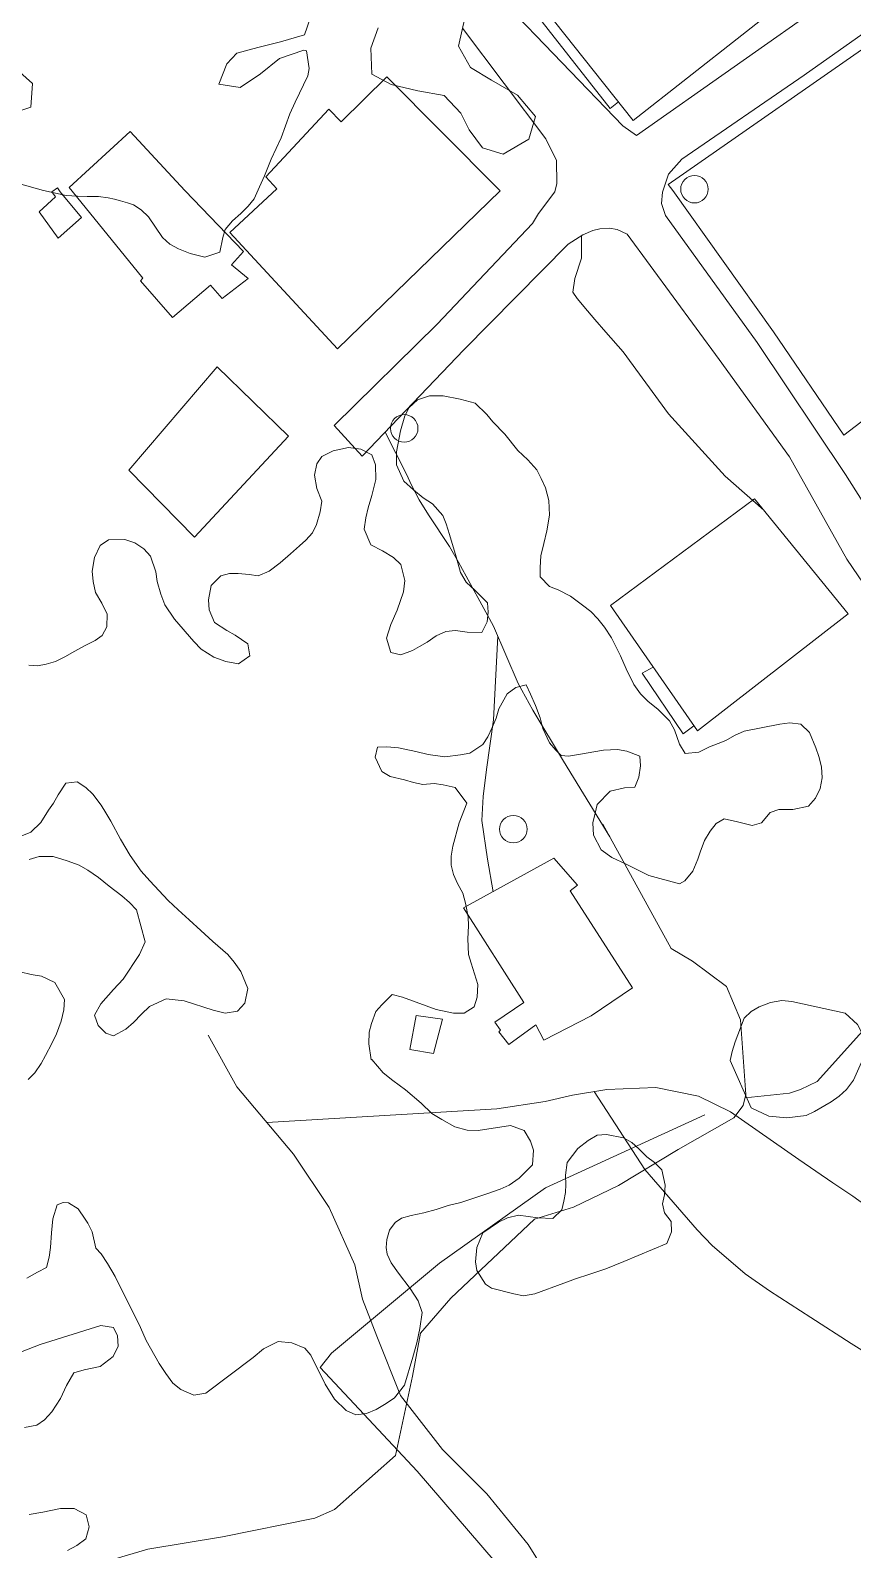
# Model space of a CAD drawing. Header units: metres. Extents: x 4652992 to 4879070, y 2074171 to 2309877.
# Drawn here: x 4654568.7 to 4654614.6, y 2308497.4 to 2308582.4 of the extents above; entities that cross this region are included whole.
import ezdxf

# ---------------------------------------------------------------- set-up
doc = ezdxf.new("R2010")
doc.units = ezdxf.units.M
doc.header["$MEASUREMENT"] = 0
doc.linetypes.add('DGN Style 3', pattern=[92.779933, 66.271381, -26.508552])
for name, color, linetype, lineweight in [('Level 1', 2, 'Continuous', 0), ('Level 19', 38, 'DGN Style 3', 0), ('Level 20', 30, 'DGN Style 3', 0), ('Level 30', 5, 'Continuous', 0), ('Level 31', 38, 'Continuous', 0), ('Level 35', 4, 'Continuous', 0), ('Level 37', 3, 'Continuous', 0), ('Level 40', 1, 'Continuous', 0), ('Level 61', 4, 'Continuous', 0)]:
    doc.layers.add(name, color=color, linetype=linetype, lineweight=lineweight)

# ---------------------------------------------------------------- blocks, each defined once
blk = doc.blocks.new('POSTE_1')
at = {"layer": 'Level 61'}
blk.add_circle((-4.7e-05, -1.9e-05, -2.4e-05), 0.770001, dxfattribs=at)

msp = doc.modelspace()

# ---------------------------------------------------------------- linework, layer by layer
at = {"layer": 'Level 1'}
for points in [[(4654608.043885, 2308452.583676, 1351), (4654608.015038, 2308455.709921, 1350), (4654607.351995, 2308459.362268, 1349), (4654606.714763, 2308464.263439, 1348), (4654605.697643, 2308471.226484, 1347.52), (4654604.386359, 2308476.415748, 1347.607807), (4654603.111827, 2308478.672223, 1347), (4654601.90806, 2308480.468467, 1346), (4654600.494908, 2308482.779505, 1345), (4654599.554677, 2308486.352477, 1344), (4654599.321493, 2308492.746567, 1342), (4654598.316345, 2308494.777976, 1341), (4654596.501847, 2308497.699117, 1340), (4654594.185934, 2308500.528015, 1339), (4654591.708252, 2308503.015606, 1338), (4654589.372562, 2308506.03092, 1337), (4654588.043773, 2308509.358596, 1335.44), (4654587.240059, 2308511.418203, 1335), (4654586.804923, 2308513.343571, 1334), (4654585.383784, 2308516.554441, 1333), (4654583.377204, 2308519.535863, 1332), (4654580.221908, 2308523.298189, 1331), (4654578.611997, 2308526.201512, 1330.121197)], [(4654640.918889, 2308497.941897, 1349.38), (4654634.874486, 2308501.895744, 1346.401391), (4654627.589277, 2308507.361797, 1342.801391), (4654617.275743, 2308515.276499, 1340.081391), (4654614.664328, 2308517.178478, 1339.681391), (4654613.540801, 2308517.937957, 1339.321391), (4654611.634363, 2308519.231355, 1338.801391), (4654607.813002, 2308521.911386, 1337.081391), (4654606.020151, 2308522.784246, 1335.001391), (4654603.651243, 2308523.262902, 1334.241391), (4654600.90286, 2308523.152749, 1334.001391), (4654598.983093, 2308522.834039, 1333.681391), (4654597.451358, 2308522.492874, 1333.481391), (4654594.750464, 2308522.067803, 1333.241391), (4654581.886793, 2308521.313005, 1331.527648)], [(4654636.152507, 2308446.842429, 1355.727648), (4654632.099934, 2308451.976918, 1352.687648), (4654630.108067, 2308455.508641, 1351.287648), (4654629.291321, 2308457.377079, 1350.647648), (4654628.102958, 2308461.425869, 1349.807648), (4654627.683525, 2308464.21216, 1349.287648), (4654627.428562, 2308467.715531, 1349.087648), (4654626.485573, 2308477.856351, 1348.127648), (4654626.00431, 2308479.55865, 1347.807648), (4654624.82237, 2308485.654076, 1347.723499), (4654624.561621, 2308492.430499, 1346.072924), (4654623.022277, 2308499.15682, 1343.752924), (4654622.023072, 2308501.72283, 1342.912924), (4654621.146909, 2308503.196474, 1342.112924), (4654615.811594, 2308508.167677, 1340.072924), (4654614.556418, 2308508.938991, 1339.712924), (4654612.306245, 2308510.394363, 1339.192924), (4654610.003584, 2308511.892364, 1338.392924), (4654608.634323, 2308512.844946, 1337.832924), (4654606.78816, 2308514.432963, 1337.592924), (4654605.959813, 2308515.300669, 1337.352924), (4654603.024529, 2308518.673959, 1336.742105), (4654600.191287, 2308523.034617, 1333.882781)]]:
    msp.add_polyline3d(points, dxfattribs=at)
at = {"layer": 'Level 19', "linetype": 'DGN Style 3'}
for points in [[(4654594.975487, 2308584.190362, 1338.767122), (4654601.799144, 2308577.072817, 1338.942122), (4654602.568845, 2308576.540054, 1338.942122), (4654614.150779, 2308584.707008, 1338.354622), (4654615.556909, 2308582.473141, 1338.379622), (4654611.937015, 2308579.911918, 1338.735158)], [(4654597.989493, 2308573.379391, 1338.94314), (4654598.115237, 2308573.849563, 1338.94314), (4654598.095536, 2308575.146437, 1338.94314), (4654597.484199, 2308576.359698, 1338.94314), (4654592.825359, 2308582.546402, 1338.88064)], [(4654604.020939, 2308573.363336, 1339.10586), (4654604.019978, 2308573.369735, 1339.10564), (4654604.350286, 2308574.368972, 1339.09939), (4654605.093441, 2308575.215251, 1339.07439), (4654611.937015, 2308579.911918, 1338.735158)], [(4654618.239334, 2308547.03497, 1343.687195), (4654614.314456, 2308552.835131, 1342.545353), (4654611.117531, 2308558.558316, 1341.501939), (4654607.189599, 2308564.005538, 1340.470008), (4654602.031254, 2308571.012321, 1339.473868), (4654601.481566, 2308571.281204, 1339.483868), (4654601.052462, 2308571.357867, 1339.443868), (4654600.517625, 2308571.314843, 1339.423868), (4654600.119496, 2308571.218603, 1339.413868), (4654599.554732, 2308570.976225, 1339.403868), (4654598.738278, 2308570.455647, 1339.363868), (4654592.911029, 2308564.540252, 1338.953868), (4654587.226979, 2308558.589216, 1338.023868), (4654585.652531, 2308560.304744, 1338.113868), (4654591.409689, 2308565.973784, 1339.055772), (4654596.75405, 2308571.613942, 1339.33181), (4654597.077348, 2308572.168186, 1339.35181), (4654597.989493, 2308573.379391, 1338.94314)], [(4654604.020939, 2308573.363336, 1339.10586), (4654603.965326, 2308572.735134, 1339.49586), (4654604.17711, 2308572.065217, 1339.59586), (4654609.308791, 2308564.947539, 1340.57586), (4654614.237185, 2308557.561643, 1342.03586), (4654619.163659, 2308549.784034, 1343.46586), (4654623.910513, 2308543.549685, 1344.49586), (4654626.763776, 2308540.065347, 1344.94586), (4654627.185202, 2308539.681662, 1344.98586), (4654627.449363, 2308539.569316, 1345.03586), (4654627.721592, 2308539.526462, 1345.11586), (4654627.972027, 2308539.559537, 1345.12586), (4654628.318958, 2308539.603469, 1345.12586), (4654628.628558, 2308539.655448, 1345.14586), (4654628.813524, 2308539.710551, 1345.15586), (4654629.069137, 2308539.766254, 1345.15586), (4654629.861304, 2308540.078279, 1345.12586), (4654631.863381, 2308541.158384, 1345.00586), (4654639.567661, 2308545.006151, 1342.52586), (4654647.100059, 2308548.479413, 1340.33586), (4654656.181186, 2308552.592314, 1338.29586), (4654660.868927, 2308555.000895, 1337.22586), (4654661.918515, 2308555.581927, 1336.90586), (4654663.443091, 2308553.274634, 1337.00586)]]:
    msp.add_polyline3d(points, dxfattribs=at)
at = {"layer": 'Level 20', "linetype": 'Continuous'}
for points in [[(4654609.680913, 2308555.564033, 1342.820624), (4654607.518331, 2308557.479267, 1342.860624), (4654604.343307, 2308560.966112, 1342.540624), (4654601.807907, 2308564.426424, 1341.960624), (4654600.845434, 2308565.525572, 1341.840624), (4654600.222649, 2308566.248961, 1341.720624), (4654599.813614, 2308566.7352, 1341.380624), (4654599.243967, 2308567.415286, 1341.140624), (4654598.994345, 2308567.771616, 1340.940624), (4654599.121969, 2308568.540095, 1340.600624), (4654599.489484, 2308569.67075, 1340.040624), (4654599.487281, 2308570.933218, 1339.400564)], [(4654601.066097, 2308537.29053, 1338.278411), (4654598.48176, 2308541.525207, 1337.898411), (4654596.769665, 2308544.372647, 1337.518411), (4654595.940194, 2308545.878582, 1337.438411), (4654594.562968, 2308549.085562, 1337.538411), (4654592.603859, 2308552.657812, 1337.458411), (4654592.105984, 2308553.532633, 1337.438411), (4654590.940782, 2308555.302811, 1337.518411), (4654590.405807, 2308556.153649, 1337.638411), (4654589.973002, 2308556.966475, 1337.818411), (4654589.701766, 2308557.584578, 1337.898411), (4654588.508232, 2308559.93065, 1338.233501)], [(4654594.545347, 2308534.224447, 1334.633501), (4654594.231826, 2308536.050889, 1334.953501), (4654593.912059, 2308538.19847, 1335.753501), (4654593.979826, 2308539.542983, 1336.033501), (4654594.183117, 2308541.066149, 1336.373501), (4654594.561055, 2308543.846831, 1336.953501), (4654594.807937, 2308548.515131, 1337.520624)], [(4654572.138682, 2308496.513479, 1339.023945), (4654575.232024, 2308497.44039, 1338.983945), (4654579.417269, 2308498.117542, 1339.203945), (4654584.584439, 2308499.160987, 1339.343945), (4654585.670405, 2308499.645288, 1339.163945), (4654589.079676, 2308502.671623, 1337.983945), (4654590.044696, 2308507.110846, 1336.403945), (4654590.478455, 2308509.528007, 1335.863945), (4654592.18941, 2308511.484168, 1335.563945), (4654596.858643, 2308515.908553, 1335.623945), (4654599.037826, 2308516.563777, 1336.083945), (4654601.546259, 2308517.787629, 1336.503945), (4654604.898051, 2308519.797271, 1337.043945), (4654608.008821, 2308521.56237, 1337.763945), (4654608.522791, 2308522.262887, 1337.763945), (4654608.677773, 2308522.884481, 1337.763945), (4654608.371533, 2308527.050643, 1337.803945), (4654607.595695, 2308528.916469, 1338.143945), (4654605.696164, 2308530.337267, 1338.443945), (4654604.505309, 2308531.044801, 1338.403945), (4654600.669755, 2308538.010301, 1338.263945)], [(4654627.068338, 2308535.70802, 1345.28598), (4654622.537691, 2308532.385446, 1344.36598), (4654617.395355, 2308528.861538, 1341.64598), (4654612.657351, 2308523.600942, 1338.94598), (4654611.736938, 2308523.148876, 1338.48598), (4654611.110274, 2308522.950766, 1338.30598), (4654608.62723, 2308522.681764, 1337.763945)]]:
    msp.add_polyline3d(points, dxfattribs=at)
at = {"layer": 'Level 30', "color": 1}
for points in [[(4654582.45188, 2308573.550861, 1341.092342), (4654581.83072, 2308574.216926, 1340.99939), (4654585.360105, 2308578.003269, 1341.14939), (4654586.043292, 2308577.293432, 1342.55564), (4654588.597124, 2308579.826751, 1342.38689), (4654594.80354, 2308573.56307, 1342.163412)], [(4654571.012989, 2308573.424294, 1338.228413), (4654570.848064, 2308573.63243, 1338.22439), (4654574.247513, 2308576.76967, 1338.79939), (4654577.317322, 2308573.457957, 1339.126629)], [(4654571.012989, 2308573.424294, 1338.228413), (4654574.953821, 2308568.557455, 1338.738413), (4654574.823637, 2308568.401344, 1338.718413), (4654576.628478, 2308566.358046, 1338.683413), (4654578.745633, 2308568.163675, 1338.748413), (4654579.399515, 2308567.409895, 1338.608413), (4654580.846907, 2308568.527135, 1338.598413), (4654579.909624, 2308569.306031, 1339.203413), (4654580.58679, 2308570.04488, 1339.288413), (4654577.317322, 2308573.457957, 1339.126629)], [(4654594.80354, 2308573.56307, 1342.163412), (4654594.933116, 2308573.43944, 1342.163412), (4654585.84457, 2308564.605162, 1342.708412), (4654579.822085, 2308571.110132, 1342.623412), (4654582.45188, 2308573.550861, 1341.092342)], [(4654602.329339, 2308528.85117, 1336.603945), (4654600.022648, 2308527.270847, 1337.403945), (4654597.388374, 2308525.920842, 1336.613945), (4654596.926567, 2308526.779213, 1336.593945), (4654595.422504, 2308525.665143, 1336.273945), (4654594.871502, 2308526.37496, 1336.033945), (4654594.950305, 2308526.47782, 1336.043945), (4654594.6393, 2308526.920261, 1335.993945), (4654596.260021, 2308528.025186, 1336.443945), (4654592.896487, 2308533.319023, 1336.193945), (4654597.943843, 2308536.090633, 1336.583945), (4654599.271121, 2308534.582545, 1336.573945), (4654598.858302, 2308534.264021, 1336.673945), (4654602.329339, 2308528.85117, 1336.603945)]]:
    msp.add_polyline3d(points, dxfattribs=at)
for points in [[(4654614.531753, 2308586.938856, 1345.122658), (4654602.369911, 2308577.385585, 1345.022658), (4654596.893153, 2308584.296021, 1345.047658), (4654609.0425, 2308593.799603, 1345.160158)], [(4654579.114917, 2308563.58469, 1341.083945), (4654583.09687, 2308559.719031, 1341.063945), (4654577.842937, 2308554.058901, 1339.283945), (4654574.171662, 2308557.801873, 1339.143945)], [(4654614.394498, 2308549.771931, 1348.033945), (4654605.971616, 2308543.226239, 1348.023945), (4654601.107796, 2308550.22903, 1347.953945), (4654609.164804, 2308556.198233, 1348.383945)]]:
    msp.add_3dface(points, dxfattribs=at)
at = {"layer": 'Level 31', "extrusion": (-0.1339311959432202, 0.0242288006844911, 0.9906944029167672), "elevation": -566133.153108, "flags": 128}
msp.add_lwpolyline([(-3100285.230902, 4130649.18104), (-3100285.416873, 4130648.986839), (-3100285.145634, 4130648.718349)], dxfattribs=at)
at = {"layer": 'Level 31'}
msp.add_polyline3d([(4654570.339346, 2308573.387182, 1337.500822), (4654571.536359, 2308571.957949, 1337.640822), (4654570.226645, 2308570.79896, 1337.583322), (4654569.159175, 2308572.266405, 1337.405822), (4654570.068669, 2308573.100728, 1337.510822), (4654569.873102, 2308573.384876, 1337.437847)], dxfattribs=at)
msp.add_3dface([(4654591.214154, 2308525.170471, 1335.753945), (4654589.887675, 2308525.40005, 1335.653945), (4654590.248436, 2308527.304454, 1335.433945), (4654591.721257, 2308527.091328, 1335.403945)], dxfattribs=at)
at = {"layer": 'Level 35'}
for points in [[(4654596.893153, 2308584.296021, 1339.935006), (4654596.45787, 2308583.935055, 1339.922506), (4654601.095208, 2308578.047225, 1339.822506), (4654601.556232, 2308578.412265, 1339.822506)], [(4654605.772551, 2308543.512848, 1343.193945), (4654605.166934, 2308543.050838, 1343.193945), (4654602.877467, 2308546.45994, 1343.053945), (4654603.498518, 2308546.786935, 1343.053945)]]:
    msp.add_polyline3d(points, dxfattribs=at)
at = {"layer": 'Level 37'}
for points in [[(4654604.596973, 2308573.460713, 1340.987956), (4654604.332555, 2308573.797837, 1340.96189), (4654616.79305, 2308582.488497, 1339.78689), (4654622.694245, 2308586.692919, 1336.984814)], [(4654604.596973, 2308573.460713, 1340.987956), (4654610.220526, 2308565.551628, 1341.937956), (4654614.160529, 2308559.777509, 1342.387956), (4654621.051818, 2308565.040683, 1341.997956), (4654625.206076, 2308568.117775, 1339.747956), (4654631.234541, 2308573.14513, 1337.13444)], [(4654606.385408, 2308521.736478, 1337.797201), (4654597.473498, 2308517.645911, 1335.997201), (4654591.537965, 2308513.440761, 1335.837201), (4654585.509423, 2308508.410942, 1336.257201), (4654584.883472, 2308507.605338, 1336.357201), (4654590.293865, 2308501.803219, 1339.857201), (4654597.524637, 2308493.37811, 1342.537201), (4654604.02541, 2308485.078223, 1346.657201), (4654607.72884, 2308480.870627, 1348.437201), (4654600.844024, 2308478.256322, 1347.837201), (4654593.968125, 2308477.138217, 1348.117201), (4654585.87042, 2308475.581799, 1349.837201), (4654579.753647, 2308474.675868, 1350.090836)]]:
    msp.add_polyline3d(points, dxfattribs=at)
at = {"layer": 'Level 40', "color": 3}
for points in [[(4654584.482311, 2308583.575706, 1342.67439), (4654584.001071, 2308582.1781, 1342.92439), (4654582.659122, 2308581.784975, 1343.12439), (4654581.385852, 2308581.454944, 1343.22439), (4654580.224929, 2308581.150909, 1343.26189), (4654579.650479, 2308580.545966, 1343.39939), (4654579.206812, 2308579.404864, 1343.53689), (4654580.404933, 2308579.221887, 1343.59939), (4654581.547365, 2308579.98186, 1343.57439), (4654582.608719, 2308580.841076, 1343.54939), (4654583.969428, 2308581.309345, 1343.52439), (4654584.119186, 2308581.273196, 1343.53689), (4654584.268461, 2308580.281098, 1343.54939), (4654584.193367, 2308579.874307, 1343.56189), (4654583.481181, 2308578.39966, 1343.59939), (4654583.187542, 2308577.753491, 1343.59939), (4654582.693848, 2308576.412006, 1343.56189), (4654582.131582, 2308575.219859, 1343.51189), (4654581.762902, 2308574.273115, 1343.27439), (4654581.48333, 2308573.659863, 1343.10604)], [(4654592.98819, 2308583.195644, 1341.87439), (4654592.600428, 2308581.536458, 1341.82439), (4654593.280057, 2308580.336669, 1341.81189), (4654594.45295, 2308579.628635, 1341.81189), (4654595.912853, 2308578.798207, 1341.79939), (4654596.910759, 2308577.601264, 1341.71189), (4654596.541918, 2308576.335871, 1341.74939), (4654595.112368, 2308575.485859, 1341.82439), (4654593.95802, 2308575.844171, 1341.84939), (4654593.203405, 2308576.8496, 1341.84939), (4654592.748306, 2308577.782732, 1341.84939), (4654591.806465, 2308578.78024, 1341.89939), (4654590.333786, 2308579.02949, 1341.87439), (4654588.836202, 2308579.390982, 1341.79939), (4654587.763094, 2308579.9687, 1341.72439), (4654587.70142, 2308581.417685, 1341.58689), (4654588.120127, 2308582.564812, 1341.53689)], [(4654569.411515, 2308573.461571, 1338.86391), (4654567.877151, 2308573.880314, 1338.37439), (4654566.754016, 2308574.257649, 1338.16189), (4654565.868079, 2308574.737073, 1337.98689), (4654565.132062, 2308575.498997, 1337.88689), (4654565.132868, 2308577.092244, 1337.89939), (4654566.350126, 2308577.727926, 1338.11189), (4654567.517142, 2308577.738359, 1338.23689), (4654568.696825, 2308578.117537, 1338.34939), (4654568.791109, 2308579.449204, 1338.62439), (4654567.73067, 2308580.395668, 1338.77439), (4654566.601335, 2308580.854171, 1338.79939), (4654565.378576, 2308581.680472, 1338.92439), (4654565.43534, 2308582.861851, 1339.14939)], [(4654581.48333, 2308573.659863, 1343.10604), (4654581.191959, 2308572.997487, 1343.11604), (4654580.852678, 2308572.576581, 1343.10604), (4654580.432471, 2308572.181113, 1343.05604), (4654579.977064, 2308571.769332, 1342.96604), (4654579.560522, 2308571.285402, 1342.74604), (4654579.433319, 2308570.826691, 1342.43604), (4654579.257241, 2308570.011911, 1342.01604), (4654578.419741, 2308569.722451, 1341.87604), (4654577.609409, 2308569.937205, 1341.88604), (4654576.958981, 2308570.197145, 1341.91604), (4654576.467391, 2308570.46265, 1341.92604), (4654576.052412, 2308570.823198, 1341.95604), (4654575.284408, 2308571.993181, 1341.92604), (4654574.867064, 2308572.37815, 1341.76604), (4654574.433212, 2308572.655103, 1341.68604), (4654574.103708, 2308572.766073, 1341.32604), (4654573.714101, 2308572.890017, 1340.99604), (4654573.371937, 2308572.97981, 1340.53604), (4654573.018829, 2308573.056026, 1340.17604), (4654572.488425, 2308573.11472, 1340.06604), (4654571.843195, 2308573.118499, 1339.96604), (4654571.313441, 2308573.145173, 1339.80604), (4654570.67679, 2308573.18695, 1339.68604), (4654569.399034, 2308573.464977, 1338.859928)], [(4654587.708291, 2308553.639394, 1340.050038), (4654588.358415, 2308553.291376, 1340.130038), (4654588.971391, 2308552.91936, 1340.210038), (4654589.389178, 2308552.525387, 1340.270038), (4654589.617149, 2308551.644317, 1340.290038), (4654589.535637, 2308551.005898, 1340.290038), (4654589.17584, 2308549.979435, 1340.170038), (4654588.819181, 2308549.176287, 1340.170038), (4654588.582152, 2308548.41137, 1340.170038), (4654588.827435, 2308547.606569, 1340.190038), (4654589.386565, 2308547.486141, 1340.310038), (4654590.043904, 2308547.728546, 1340.710038), (4654590.427034, 2308547.950015, 1340.950038), (4654590.862423, 2308548.192226, 1341.090038), (4654591.367384, 2308548.531449, 1340.970038), (4654591.900368, 2308548.784638, 1340.950038), (4654592.437138, 2308548.84502, 1340.950038), (4654593.097325, 2308548.750825, 1341.090038), (4654593.917754, 2308548.734111, 1341.210038), (4654594.210828, 2308549.326963, 1341.490038), (4654594.271565, 2308549.87386, 1341.530038), (4654594.227783, 2308550.379271, 1341.530038), (4654593.54805, 2308551.085653, 1341.530038), (4654593.034868, 2308551.548171, 1341.570038), (4654592.727263, 2308552.078407, 1341.650038), (4654592.484182, 2308552.962731, 1341.790038), (4654592.102247, 2308554.212949, 1342.030038), (4654591.921198, 2308554.811923, 1341.950038), (4654591.739211, 2308555.267104, 1341.690038), (4654591.158334, 2308555.920195, 1341.710038), (4654590.632565, 2308556.257429, 1341.730038), (4654590.10081, 2308556.707948, 1341.770038), (4654589.545756, 2308557.195483, 1341.850038), (4654589.151558, 2308558.112356, 1341.750038), (4654589.141138, 2308558.834573, 1341.770038), (4654589.358944, 2308560.003615, 1341.870038), (4654589.616746, 2308560.860054, 1341.910038), (4654589.848436, 2308561.322132, 1342.070038), (4654590.325374, 2308561.747387, 1342.230038), (4654590.979251, 2308561.974539, 1342.350038), (4654591.754344, 2308561.96759, 1342.250038), (4654592.694728, 2308561.781046, 1342.450038), (4654593.549166, 2308561.565015, 1342.550038), (4654594.197414, 2308560.929411, 1342.630038), (4654594.532718, 2308560.521205, 1342.690038), (4654595.200802, 2308559.833331, 1342.870038), (4654595.926194, 2308558.909123, 1343.030038), (4654596.489435, 2308558.387825, 1343.130038), (4654596.981842, 2308557.833785, 1343.090038), (4654597.235925, 2308557.347076, 1343.090038), (4654597.479621, 2308556.814606, 1343.030038), (4654597.651545, 2308556.105602, 1342.910038), (4654597.689989, 2308555.297353, 1342.850038), (4654597.553079, 2308554.414875, 1342.750038), (4654597.375236, 2308553.701208, 1342.630038), (4654597.219428, 2308553.014794, 1342.590038), (4654597.183252, 2308552.366611, 1342.550038), (4654597.174775, 2308551.840457, 1342.550038), (4654597.70433, 2308551.310415, 1342.730038), (4654598.182239, 2308551.111485, 1342.750038), (4654598.877698, 2308550.753702, 1342.770038), (4654599.541996, 2308550.258636, 1342.810038), (4654600.000393, 2308549.903915, 1342.870038), (4654600.396144, 2308549.482689, 1343.150038), (4654600.769858, 2308549.034211, 1343.230038), (4654601.154283, 2308548.423432, 1343.250038), (4654601.670637, 2308547.416252, 1343.270038), (4654601.982028, 2308546.693208, 1343.230038), (4654602.416836, 2308545.815587, 1343.270038), (4654602.78835, 2308545.287586, 1343.310038), (4654603.187563, 2308544.881614, 1343.350038), (4654603.764653, 2308544.421331, 1343.370038), (4654604.412901, 2308543.785728, 1343.390038), (4654604.678634, 2308543.280511, 1343.430038), (4654604.957601, 2308542.484453, 1343.490038), (4654605.280318, 2308541.950963, 1343.630038), (4654606.0425, 2308542.026792, 1343.610038), (4654606.634669, 2308542.331232, 1343.610038), (4654607.120117, 2308542.514663, 1343.690038), (4654607.556769, 2308542.692605, 1344.010038), (4654608.04788, 2308542.970813, 1344.330038), (4654608.577402, 2308543.20875, 1344.490038), (4654610.567379, 2308543.596109, 1344.770038), (4654611.141297, 2308543.680489, 1344.950038), (4654611.741038, 2308543.599312, 1344.950038), (4654612.235646, 2308543.124796, 1344.890038), (4654612.583247, 2308542.281957, 1344.890038), (4654612.754847, 2308541.781015, 1344.890038), (4654612.912598, 2308541.219058, 1344.870038), (4654612.943793, 2308540.588363, 1344.750038), (4654612.823871, 2308539.990216, 1344.690038), (4654612.57487, 2308539.451869, 1344.570038), (4654612.17349, 2308539.01034, 1344.490038), (4654611.30805, 2308538.828756, 1344.150038), (4654610.514383, 2308538.823706, 1344.070038), (4654610.032396, 2308538.655528, 1343.970038), (4654609.551058, 2308538.071227, 1343.870038), (4654609.027199, 2308537.928067, 1343.790038), (4654608.202984, 2308538.137589, 1343.710038), (4654607.462514, 2308538.297074, 1343.670038), (4654607.023662, 2308538.039609, 1343.570038), (4654606.67108, 2308537.603569, 1343.530038), (4654606.365094, 2308537.093495, 1343.450038), (4654606.118617, 2308536.42661, 1342.710038), (4654605.998372, 2308536.036525, 1342.370038), (4654605.703098, 2308535.36415, 1342.210038), (4654605.265832, 2308534.834354, 1341.630038), (4654604.97211, 2308534.657626, 1341.250038), (4654603.255046, 2308535.12345, 1340.890038), (4654601.974634, 2308535.767216, 1340.650038), (4654601.185043, 2308536.129274, 1340.610038), (4654600.585916, 2308536.562305, 1340.650038), (4654600.155832, 2308537.39091, 1340.690038), (4654600.119913, 2308538.070621, 1340.930038), (4654600.244559, 2308538.619752, 1340.990038), (4654600.370467, 2308539.104614, 1341.090038), (4654601.093267, 2308539.844901, 1341.370038), (4654601.898261, 2308540.039504, 1341.530038), (4654602.461792, 2308540.078122, 1341.710038), (4654602.684032, 2308540.638232, 1342.210038), (4654602.777193, 2308541.258143, 1342.230038), (4654602.743797, 2308541.809315, 1342.230038), (4654602.012452, 2308542.078831, 1342.270038), (4654601.498657, 2308542.189494, 1342.210038), (4654600.709713, 2308542.135428, 1342.190038), (4654599.326077, 2308541.905461, 1342.090038), (4654598.763808, 2308541.802573, 1341.990038), (4654598.345407, 2308541.844692, 1341.710038), (4654598.049775, 2308542.148357, 1341.370038), (4654597.695897, 2308542.544565, 1341.230038), (4654597.32626, 2308543.360151, 1341.250038), (4654597.175434, 2308543.952615, 1341.250038), (4654596.921027, 2308544.647386, 1341.250038), (4654596.637658, 2308545.284397, 1341.210038), (4654596.3905, 2308545.801613, 1340.950038), (4654595.817844, 2308545.652964, 1340.730038), (4654595.324532, 2308545.295233, 1340.590038), (4654594.863354, 2308544.4506, 1340.490038), (4654594.71541, 2308543.938485, 1340.490038), (4654594.484982, 2308543.412137, 1340.490038), (4654594.254555, 2308542.885789, 1340.430038), (4654593.965881, 2308542.451984, 1340.170038), (4654593.238032, 2308541.968775, 1339.690038), (4654592.712912, 2308541.889885, 1339.170038), (4654591.84621, 2308541.77257, 1339.130038), (4654590.9222, 2308541.89159, 1339.090038), (4654590.218878, 2308542.075073, 1338.730038), (4654589.263382, 2308542.264872, 1338.530038), (4654588.611382, 2308542.325306, 1338.450038), (4654588.084999, 2308542.310685, 1338.390038), (4654587.941779, 2308541.749555, 1338.350038), (4654588.32999, 2308540.945967, 1338.290038), (4654588.790588, 2308540.670769, 1338.290038), (4654589.588042, 2308540.483011, 1338.270038), (4654590.094913, 2308540.34184, 1338.190038), (4654590.62382, 2308540.227922, 1338.050038), (4654591.25126, 2308540.268775, 1337.930038), (4654591.74522, 2308540.210382, 1337.830038), (4654592.421781, 2308540.048662, 1337.690038), (4654593.065867, 2308539.168738, 1337.720038)], [(4654568.583316, 2308546.901925, 1332.000038), (4654569.075737, 2308546.859212, 1332.440038), (4654569.553581, 2308546.962093, 1332.860038), (4654570.071467, 2308547.103836, 1333.420038), (4654570.60134, 2308547.369625, 1334.020038), (4654571.156288, 2308547.677499, 1334.280038), (4654571.744539, 2308547.994031, 1334.040038), (4654572.296117, 2308548.286802, 1334.000038), (4654572.684548, 2308548.551388, 1334.200038), (4654572.952143, 2308549.047759, 1334.200038), (4654572.969057, 2308549.756388, 1334.380038), (4654572.664535, 2308550.360115, 1334.640038), (4654572.315112, 2308550.973511, 1334.960038), (4654572.181967, 2308551.571995, 1335.360038), (4654572.123656, 2308552.154366, 1335.860038), (4654572.262185, 2308552.91595, 1335.860038), (4654572.570211, 2308553.593555, 1335.920038), (4654573.031987, 2308553.905662, 1336.040038), (4654573.962211, 2308553.926967, 1336.140038), (4654574.517481, 2308553.744096, 1336.220038), (4654575.009124, 2308553.416644, 1336.300038), (4654575.38738, 2308553.002807, 1336.320038), (4654575.691122, 2308552.114339, 1336.240038), (4654575.759541, 2308551.577276, 1336.220038), (4654575.962273, 2308550.868839, 1336.080038), (4654576.19196, 2308550.281225, 1336.020038), (4654576.732195, 2308549.468463, 1336.020038), (4654577.803726, 2308548.224741, 1336.020038), (4654578.226883, 2308547.801236, 1336.020038), (4654578.926185, 2308547.34993, 1336.240038), (4654579.609419, 2308547.107851, 1336.340038), (4654580.301271, 2308546.974714, 1336.460038), (4654580.934812, 2308547.423948, 1336.540038), (4654580.83348, 2308548.094723, 1336.540038), (4654580.12595, 2308548.579457, 1336.640038), (4654579.665731, 2308548.836831, 1336.660038), (4654578.966429, 2308549.288137, 1336.700038), (4654578.670525, 2308550.000807, 1336.720038), (4654578.638779, 2308550.56163, 1336.720038), (4654578.784047, 2308551.35342, 1336.780038), (4654579.329665, 2308551.900726, 1336.960038), (4654579.799281, 2308552.037034, 1337.160038), (4654580.283474, 2308552.02775, 1337.400038), (4654580.913968, 2308551.971137, 1337.720038), (4654581.414618, 2308551.894997, 1337.900038), (4654582.022695, 2308552.159775, 1337.740038), (4654582.629672, 2308552.630557, 1337.920038), (4654583.213453, 2308553.137989, 1338.120038), (4654583.717151, 2308553.567696, 1338.380038), (4654584.074158, 2308553.902361, 1338.840038), (4654584.444642, 2308554.297438, 1338.940038), (4654584.675564, 2308554.770048, 1338.940038), (4654584.88219, 2308555.485314, 1339.220038), (4654584.965321, 2308556.068887, 1339.460038), (4654584.684384, 2308556.778334, 1339.720038), (4654584.554997, 2308557.534292, 1339.940038), (4654584.681539, 2308558.171831, 1340.020038), (4654584.977188, 2308558.58302, 1339.980038), (4654585.595373, 2308558.893107, 1339.960038), (4654586.454521, 2308559.087998, 1339.960038), (4654587.153111, 2308558.985066, 1339.980038), (4654587.771229, 2308558.662038, 1339.980038), (4654587.962753, 2308558.114297, 1339.980038), (4654587.982122, 2308557.287058, 1340.000038), (4654587.764999, 2308556.384114, 1340.020038), (4654587.565112, 2308555.699054, 1340.020038), (4654587.425482, 2308555.143474, 1340.180038), (4654587.332244, 2308554.514593, 1340.280038), (4654587.708291, 2308553.639394, 1340.050038)], [(4654575.082149, 2308531.413361, 1333.010038), (4654574.781021, 2308530.710182, 1333.110038), (4654573.865748, 2308529.323168, 1333.230038), (4654573.324494, 2308528.751645, 1333.290038), (4654572.618886, 2308527.943494, 1333.310038), (4654572.255823, 2308527.317637, 1333.370038), (4654572.45686, 2308526.730414, 1333.550038), (4654572.899321, 2308526.299243, 1333.950038), (4654573.327946, 2308526.159033, 1334.390038), (4654574.013035, 2308526.523621, 1334.730038), (4654574.430514, 2308526.897784, 1334.730038), (4654574.887177, 2308527.375511, 1334.730038), (4654575.330097, 2308527.792198, 1334.790038), (4654576.269705, 2308528.230024, 1334.990038), (4654577.277565, 2308528.125193, 1335.050038), (4654578.889549, 2308527.602409, 1335.050038), (4654579.563778, 2308527.425361, 1334.890038), (4654580.254441, 2308527.532763, 1334.510038), (4654580.658826, 2308527.989739, 1334.110038), (4654580.825776, 2308528.801779, 1334.090038), (4654580.436146, 2308529.749559, 1333.870038), (4654580.06314, 2308530.277782, 1333.730038), (4654579.714927, 2308530.704677, 1333.570038), (4654578.878197, 2308531.428659, 1333.270038), (4654578.194215, 2308532.055783, 1333.130038), (4654577.548769, 2308532.642618, 1332.910038), (4654576.945294, 2308533.204424, 1332.750038), (4654576.380355, 2308533.725942, 1332.730038), (4654575.343331, 2308534.828996, 1332.730038), (4654574.864376, 2308535.380013, 1332.530038), (4654574.250499, 2308536.248042, 1332.230038), (4654573.710907, 2308537.164087, 1331.910038), (4654573.176793, 2308538.174948, 1331.630038), (4654572.899429, 2308538.634598, 1331.570038), (4654572.630329, 2308539.060472, 1331.590038), (4654572.168552, 2308539.68779, 1331.590038), (4654571.776326, 2308540.060156, 1331.550038), (4654571.291244, 2308540.372504, 1331.410038), (4654570.656295, 2308540.301113, 1331.290038), (4654570.222383, 2308539.642501, 1331.210038), (4654569.961089, 2308539.18674, 1331.230038), (4654569.694966, 2308538.780015, 1331.370038), (4654569.254182, 2308538.090882, 1331.430038), (4654568.704664, 2308537.553135, 1331.290038), (4654568.095901, 2308537.31612, 1331.190038)], [(4654593.065867, 2308539.168738, 1337.720038), (4654592.642991, 2308538.074462, 1337.680038), (4654592.299551, 2308536.770854, 1337.640038), (4654592.189911, 2308536.217806, 1337.640038), (4654592.200031, 2308535.703035, 1337.640038), (4654592.338106, 2308535.192738, 1337.640038), (4654592.555288, 2308534.68142, 1337.580038), (4654592.844645, 2308534.138537, 1337.520038), (4654593.006045, 2308533.591179, 1337.520038), (4654593.149181, 2308532.823497, 1337.420038), (4654593.1593, 2308532.308726, 1337.400038), (4654593.139493, 2308531.592162, 1337.240038), (4654593.160668, 2308530.706585, 1337.140038)], [(4654568.598446, 2308536.024065, 1331.870038), (4654569.15976, 2308536.191292, 1331.990038), (4654569.954329, 2308536.196344, 1332.090038), (4654570.7242, 2308535.950723, 1332.090038), (4654571.399822, 2308535.709378, 1332.170038), (4654571.891775, 2308535.427551, 1332.150038), (4654572.480764, 2308535.012854, 1332.210038), (4654573.086281, 2308534.530604, 1332.390038), (4654573.790876, 2308533.995041, 1332.490038), (4654574.213374, 2308533.616162, 1332.530038), (4654574.598729, 2308533.213275, 1332.530038), (4654575.082149, 2308531.413361, 1333.010038)], [(4654593.160668, 2308530.706585, 1337.140038), (4654593.320619, 2308530.224151, 1337.180038), (4654593.697829, 2308529.022948, 1337.180038), (4654593.651266, 2308528.329004, 1337.040038), (4654593.481285, 2308527.789637, 1337.020038), (4654592.924065, 2308527.429672, 1336.960038), (4654592.322123, 2308527.431325, 1336.800038), (4654591.354979, 2308527.639632, 1336.620038), (4654589.483013, 2308528.330813, 1336.380038), (4654588.897121, 2308528.473004, 1336.300038), (4654588.321651, 2308527.892977, 1336.280038), (4654587.982918, 2308527.517952, 1336.280038), (4654587.736441, 2308526.851067, 1336.340038), (4654587.610533, 2308526.366205, 1336.380038), (4654587.589468, 2308525.714767, 1336.560038), (4654587.734955, 2308524.819464, 1336.840038)], [(4654568.541232, 2308523.716994, 1331.810038), (4654568.925004, 2308524.082409, 1331.810038), (4654569.282589, 2308524.613449, 1331.770038), (4654569.525312, 2308525.057206, 1331.730038), (4654569.868411, 2308525.735356, 1331.710038), (4654570.131747, 2308526.270674, 1331.650038), (4654570.402604, 2308526.980365, 1331.630038), (4654570.543462, 2308527.606028, 1331.610038), (4654570.579765, 2308528.190188, 1331.530038), (4654570.031909, 2308529.140009, 1331.330038), (4654569.286087, 2308529.492451, 1331.270038), (4654568.722636, 2308529.59767, 1331.270038), (4654568.105513, 2308529.746433, 1331.250038)], [(4654607.790869, 2308524.771405, 1343.050038), (4654607.908499, 2308525.288265, 1343.110038), (4654608.078271, 2308525.825797, 1343.070038), (4654608.58561, 2308527.151786, 1342.990038), (4654608.968892, 2308527.515804, 1342.970038), (4654609.425322, 2308527.784351, 1342.950038), (4654610.047568, 2308528.017217, 1342.950038), (4654610.69082, 2308528.13394, 1342.910038), (4654611.247332, 2308528.077972, 1342.890038), (4654614.228575, 2308527.420513, 1342.810038), (4654614.908645, 2308526.795786, 1342.770038), (4654615.220014, 2308526.218506, 1342.770038), (4654615.357411, 2308525.710554, 1342.750038), (4654615.223964, 2308524.846281, 1342.710038), (4654614.687466, 2308523.670082, 1342.710038), (4654614.299735, 2308523.147559, 1342.710038), (4654613.886304, 2308522.790028, 1342.710038), (4654613.449644, 2308522.469389, 1342.710038), (4654612.518251, 2308521.920336, 1342.710038), (4654612.042052, 2308521.703882, 1342.710038), (4654610.967578, 2308521.568328, 1342.710038), (4654609.960073, 2308521.657556, 1342.710038), (4654608.975305, 2308522.124601, 1342.710038), (4654607.790869, 2308524.771405, 1343.050038)], [(4654587.734955, 2308524.819464, 1336.840038), (4654587.768481, 2308524.828167, 1336.820038), (4654588.404649, 2308524.086026, 1336.820038), (4654588.937375, 2308523.6528, 1336.820038), (4654589.655294, 2308523.131913, 1336.880038), (4654590.527403, 2308522.386725, 1336.880038), (4654591.122815, 2308521.812604, 1336.940038), (4654591.676209, 2308521.470471, 1337.000038), (4654592.406643, 2308521.074281, 1337.120038), (4654593.088171, 2308520.879715, 1337.160038), (4654593.713901, 2308520.856408, 1337.200038), (4654595.513025, 2308521.137709, 1337.280038), (4654596.286057, 2308520.859737, 1337.500038), (4654596.638639, 2308520.258298, 1337.560038), (4654596.794434, 2308519.762942, 1337.700038), (4654596.750678, 2308518.944312, 1337.780038), (4654595.997839, 2308518.19879, 1337.920038), (4654595.432953, 2308517.794964, 1337.960038), (4654594.942928, 2308517.582028, 1337.960038), (4654594.240154, 2308517.335295, 1338.020038), (4654592.737474, 2308516.830901, 1338.080038), (4654592.036883, 2308516.663318, 1338.120038), (4654591.356039, 2308516.44371, 1338.140038), (4654590.667043, 2308516.257706, 1338.180038), (4654589.954856, 2308516.108545, 1338.220038), (4654589.430043, 2308515.950874, 1338.240038), (4654589.075382, 2308515.708781, 1338.520038), (4654588.742993, 2308515.286727, 1338.840038), (4654588.607391, 2308514.758589, 1339.300038), (4654588.556064, 2308514.323769, 1339.700038), (4654588.612202, 2308513.945422, 1340.140038), (4654588.850087, 2308513.464233, 1340.000038), (4654589.25468, 2308512.88344, 1339.980038), (4654589.911858, 2308512.025305, 1340.140038), (4654590.3525, 2308511.325278, 1340.260038), (4654590.586021, 2308510.685787, 1340.300038), (4654590.442951, 2308509.777079, 1340.360038), (4654590.278872, 2308508.984365, 1340.360038), (4654590.062782, 2308508.171006, 1340.360038), (4654589.59926, 2308506.614734, 1340.380038), (4654589.029088, 2308505.909488, 1340.380038), (4654588.560073, 2308505.580557, 1340.360038), (4654587.997369, 2308505.255882, 1340.320038), (4654587.470374, 2308505.01906, 1340.300038), (4654586.872542, 2308504.956738, 1340.300038), (4654586.328561, 2308505.201298, 1340.300038), (4654585.679877, 2308505.818742, 1340.300038), (4654585.161508, 2308506.662903, 1340.300038), (4654584.346933, 2308508.28745, 1340.320038), (4654584.024773, 2308508.675323, 1340.320038), (4654583.288711, 2308508.97718, 1340.280038), (4654582.534506, 2308509.060007, 1340.160038), (4654581.700154, 2308508.650525, 1340.060038), (4654581.133085, 2308508.167548, 1340.040038), (4654578.484435, 2308506.15833, 1340.040038), (4654577.812663, 2308506.048237, 1340.020038), (4654577.080045, 2308506.365276, 1339.980038), (4654576.642269, 2308506.730279, 1339.960038), (4654576.242382, 2308507.262286, 1339.920038), (4654575.879466, 2308507.818178, 1339.880038), (4654575.146404, 2308509.106686, 1339.840038), (4654574.821378, 2308509.829582, 1339.840038), (4654573.40566, 2308512.698298, 1339.740038), (4654572.986947, 2308513.425449, 1339.720038), (4654572.635627, 2308513.96292, 1339.680038), (4654572.326345, 2308514.268476, 1339.340038), (4654572.122901, 2308515.18933, 1339.200038), (4654571.883648, 2308515.671359, 1338.720038), (4654571.728688, 2308515.896051, 1338.300038), (4654571.337179, 2308516.474612, 1337.080038), (4654570.811829, 2308516.810852, 1336.620038), (4654570.499717, 2308516.83013, 1335.960038), (4654570.168349, 2308516.694076, 1335.560038), (4654569.929385, 2308515.916205, 1335.600038), (4654569.863285, 2308515.133054, 1335.660038), (4654569.805406, 2308514.31624, 1335.680038), (4654569.715374, 2308513.777445, 1335.720038), (4654569.569766, 2308513.20276, 1335.780038), (4654569.079893, 2308512.925372, 1335.880038), (4654568.467215, 2308512.594657, 1335.960038)], [(4654601.849112, 2308513.532189, 1341.030038), (4654600.854951, 2308513.124213, 1340.890038), (4654599.948765, 2308512.824877, 1340.810038), (4654599.146863, 2308512.566884, 1340.790038), (4654598.506082, 2308512.32206, 1340.730038), (4654596.88152, 2308511.714866, 1340.470038), (4654596.241729, 2308511.613345, 1340.430038), (4654595.699055, 2308511.730119, 1340.230038), (4654594.454811, 2308512.029752, 1340.230038), (4654594.127626, 2308512.259619, 1339.890038), (4654593.639815, 2308513.034329, 1339.610038), (4654593.559255, 2308513.514105, 1339.450038), (4654593.63018, 2308514.3121, 1339.350038), (4654593.974666, 2308515.130961, 1339.250038), (4654594.852682, 2308515.723391, 1339.210038), (4654595.354334, 2308515.982207, 1339.210038), (4654595.970897, 2308516.120619, 1339.230038), (4654597.043393, 2308515.969567, 1339.410038), (4654597.892, 2308515.946423, 1339.470038), (4654598.381791, 2308516.431038, 1339.350038), (4654598.507576, 2308516.914251, 1339.110038), (4654598.584678, 2308517.391992, 1338.770038), (4654598.606178, 2308517.83386, 1338.530038), (4654598.599755, 2308518.361468, 1338.370038), (4654598.68353, 2308519.076967, 1338.350038), (4654599.272663, 2308519.85913, 1338.150038), (4654599.864515, 2308520.305837, 1338.150038), (4654600.358012, 2308520.5983, 1338.210038), (4654600.890059, 2308520.643275, 1338.390038), (4654601.828123, 2308520.457365, 1338.910038), (4654602.290976, 2308520.198305, 1339.150038), (4654602.699463, 2308519.839319, 1339.390038), (4654603.132415, 2308519.379392, 1339.610038), (4654603.566355, 2308519.062769, 1339.810038), (4654603.979538, 2308518.654934, 1339.810038), (4654604.164875, 2308517.801795, 1340.050038), (4654604.122616, 2308517.268717, 1340.170038), (4654604.02352, 2308516.763816, 1340.390038), (4654604.130769, 2308516.262351, 1340.550038), (4654604.493044, 2308515.769794, 1340.630038), (4654604.519237, 2308515.190093, 1340.630038), (4654604.261491, 2308514.543923, 1340.650038), (4654601.849112, 2308513.532189, 1341.030038)], [(4654568.11881, 2308508.45949, 1336.460038), (4654569.228852, 2308508.890562, 1336.460038), (4654572.616524, 2308509.948138, 1336.640038), (4654573.317552, 2308509.829276, 1336.700038), (4654573.548584, 2308509.380909, 1336.840038), (4654573.575841, 2308508.800944, 1336.880038), (4654573.302641, 2308508.221804, 1336.880038), (4654572.574646, 2308507.66073, 1336.860038), (4654571.677332, 2308507.470963, 1336.960038), (4654571.099, 2308507.292335, 1337.060038), (4654570.68582, 2308506.583824, 1337.240038), (4654570.348093, 2308505.859086, 1337.380038), (4654569.879339, 2308505.114685, 1337.620038), (4654569.464187, 2308504.677702, 1337.660038), (4654569.031241, 2308504.372125, 1337.680038), (4654568.33562, 2308504.234667, 1337.740038)], [(4654568.599563, 2308499.377762, 1340.320038), (4654569.374071, 2308499.514203, 1340.340038), (4654570.350271, 2308499.702953, 1340.220038), (4654571.127482, 2308499.711233, 1340.180038), (4654571.792081, 2308499.360995, 1340.180038), (4654571.956503, 2308498.687743, 1340.220038), (4654571.771762, 2308498.009843, 1340.340038), (4654571.276372, 2308497.637957, 1340.500038), (4654570.756318, 2308497.36706, 1340.540038)]]:
    msp.add_polyline3d(points, dxfattribs=at)

# ---------------------------------------------------------------- block references
at = {"layer": 'Level 61'}
for p in [(4654605.80085, 2308573.53315, 1339.44445), (4654589.57295, 2308560.15025, 1338.16005), (4654595.67405, 2308537.72215, 1336.09005)]:
    msp.add_blockref('POSTE_1', p, dxfattribs=at)

doc.saveas('drawing.dxf')
